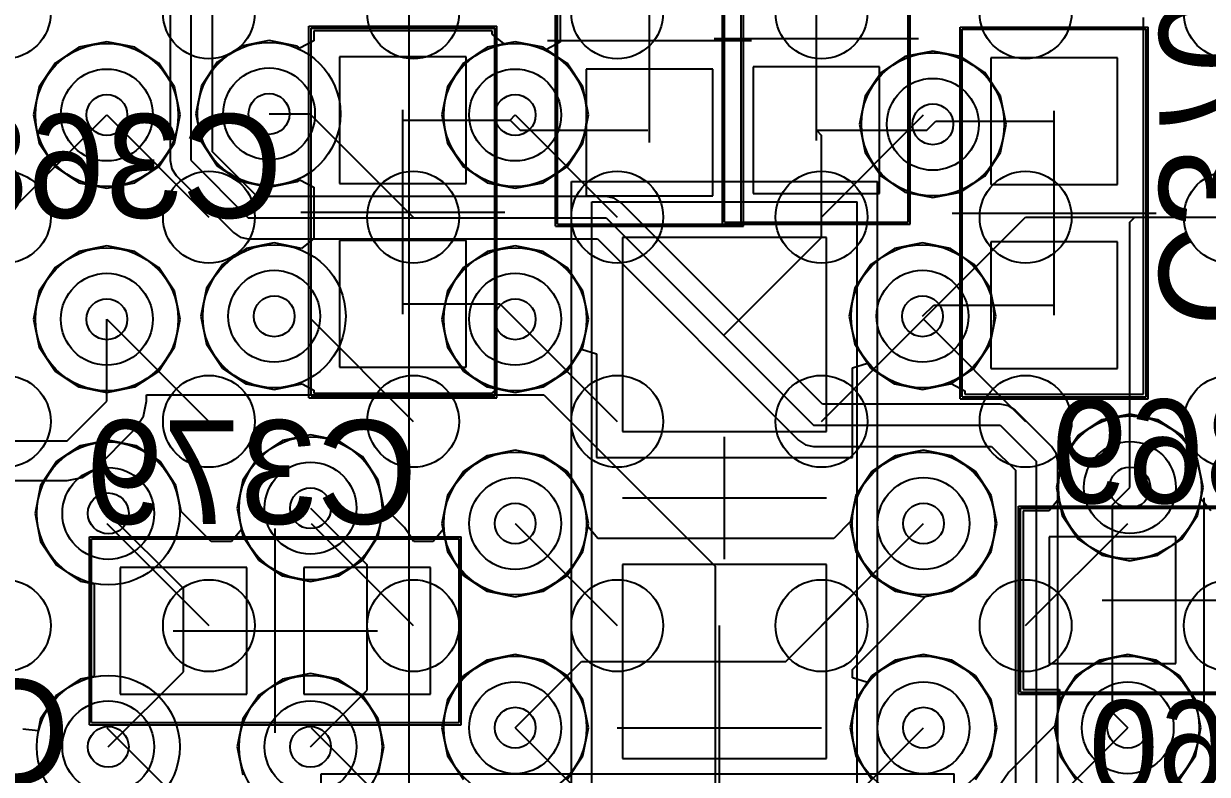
# Model space of a CAD drawing. Extents: x 28 to 300, y 18 to 330.
# Drawn here: x 167.06 to 172.86, y 113.2 to 116.87 of the extents above; entities that cross this region are included whole.
import ezdxf

# ---------------------------------------------------------------- set-up
doc = ezdxf.new("R2010")
doc.units = 0
for name, color, linetype in [('BOTTOMLAYER', 5, 'CONTINUOUS'), ('BOTTOMOVERLAY', 54, 'CONTINUOUS'), ('BOTTOMPASTE', 16, 'CONTINUOUS'), ('BOTTOMSOLDER', 6, 'CONTINUOUS'), ('DRILLDRAWING', 1, 'CONTINUOUS'), ('INTERNALPLANE1', 76, 'CONTINUOUS'), ('INTERNALPLANE6', 136, 'CONTINUOUS'), ('MECHANICAL14', 56, 'CONTINUOUS'), ('MECHANICAL15', 56, 'CONTINUOUS'), ('MECHANICAL16', 56, 'CONTINUOUS'), ('MIDLAYER1', 16, 'CONTINUOUS'), ('MIDLAYER3', 90, 'CONTINUOUS'), ('MULTILAYER', 9, 'CONTINUOUS'), ('TOPLAYER', 1, 'CONTINUOUS'), ('TOPPASTE', 8, 'CONTINUOUS'), ('TOPSOLDER', 216, 'CONTINUOUS'), ('VIAHOLELAYER', 16, 'CONTINUOUS')]:
    doc.layers.add(name, color=color, linetype=linetype)

msp = doc.modelspace()

# ---------------------------------------------------------------- linework, layer by layer
at = {"layer": 'BOTTOMLAYER'}
for p, q in [((169.6922, 117.1219), (169.6922, 116.8022)), ((172.5486, 116.8308), (172.5486, 116.9015)), ((169.3588, 116.8362), (168.4848, 116.8362)), ((168.4848, 116.8362), (168.4848, 116.7875)), ((169.3588, 116.8207), (169.3588, 116.8362)), ((169.4177, 116.7723), (169.3588, 116.8207)), ((172.5486, 115.9568), (172.5486, 116.8308)), ((172.5486, 116.8308), (172.5486, 116.8308)), ((167.4718, 116.7831), (167.3345, 116.7558)), ((167.6091, 116.7558), (167.4718, 116.7831)), ((168.1289, 116.761), (168.0124, 116.6832)), ((168.2662, 116.7883), (168.1289, 116.761)), ((168.4035, 116.761), (168.2662, 116.7883)), ((168.4176, 116.7516), (168.4035, 116.761)), ((168.4848, 116.7875), (168.4176, 116.7516)), ((169.4718, 116.7831), (169.4177, 116.7723)), ((169.6091, 116.7558), (169.4718, 116.7831)), ((169.6922, 116.7811), (169.625, 116.7452)), ((169.6922, 116.8022), (169.6922, 116.8022)), ((169.6922, 116.8022), (169.6922, 116.7811)), ((167.3345, 116.7558), (167.218, 116.678)), ((167.7256, 116.678), (167.6091, 116.7558)), ((169.2318, 116.7092), (168.6118, 116.7092)), ((168.6118, 116.7092), (168.6118, 116.0892)), ((169.2318, 116.0892), (169.2318, 116.7092)), ((169.625, 116.7452), (169.6091, 116.7558)), ((172.4216, 116.7038), (171.8016, 116.7038)), ((171.8016, 116.7038), (171.8016, 116.0838)), ((172.4216, 116.0838), (172.4216, 116.7038)), ((167.218, 116.678), (167.1402, 116.5615)), ((167.8034, 116.5615), (167.7256, 116.678)), ((168.0124, 116.6832), (167.9346, 116.5667)), ((170.4392, 116.6492), (169.8192, 116.6492)), ((169.8192, 116.6492), (169.8192, 116.0292)), ((170.4392, 116.0292), (170.4392, 116.6492)), ((171.2568, 116.6592), (170.6368, 116.6592)), ((170.6368, 116.6592), (170.6368, 116.0392)), ((171.2568, 116.0392), (171.2568, 116.6592)), ((167.1402, 116.5615), (167.1129, 116.4242)), ((167.8307, 116.4242), (167.8034, 116.5615)), ((167.9346, 116.5667), (167.9073, 116.4294)), ((167.1129, 116.4242), (167.1402, 116.2869)), ((167.8034, 116.2869), (167.8307, 116.4242)), ((167.9073, 116.4294), (167.9346, 116.2921)), ((169.4468, 116.3992), (169.4718, 116.4242)), ((168.9218, 116.3992), (169.4468, 116.3992)), ((169.4468, 116.3992), (169.4968, 116.3492)), ((171.488, 116.3492), (171.5174, 116.3786)), ((171.5174, 116.3786), (171.5326, 116.3938)), ((171.5326, 116.3938), (172.1116, 116.3938)), ((169.4968, 116.3492), (170.1218, 116.3492)), ((170.9468, 116.3492), (170.9718, 116.3242)), ((170.9468, 116.3492), (171.488, 116.3492)), ((170.9718, 115.8242), (170.9718, 116.3242)), ((167.1402, 116.2869), (167.218, 116.1704)), ((167.7256, 116.1704), (167.8034, 116.2869)), ((167.9346, 116.2921), (168.0124, 116.1756)), ((167.218, 116.1704), (167.3345, 116.0926)), ((167.6091, 116.0926), (167.7256, 116.1704)), ((168.0124, 116.1756), (168.1289, 116.0978)), ((167.3345, 116.0926), (167.4718, 116.0653)), ((167.4718, 116.0653), (167.6091, 116.0926)), ((168.1289, 116.0978), (168.2662, 116.0705)), ((168.2662, 116.0705), (168.4035, 116.0978)), ((168.4035, 116.0978), (168.4176, 116.1072)), ((168.4176, 116.1072), (168.4848, 116.0713)), ((168.4848, 116.0713), (168.4848, 115.9901)), ((168.6118, 116.0892), (169.2318, 116.0892)), ((171.8016, 116.0838), (172.4216, 116.0838)), ((169.8192, 116.0292), (170.4392, 116.0292)), ((170.6368, 116.0392), (171.2568, 116.0392)), ((168.4848, 115.9901), (168.4848, 115.9901)), ((168.4848, 115.9901), (168.4848, 115.9901)), ((168.4848, 115.9901), (168.4848, 115.9622)), ((168.4848, 115.9622), (168.4848, 115.9362)), ((172.5486, 115.9308), (172.5486, 115.9568)), ((172.5486, 115.9568), (172.5486, 115.9568)), ((168.4848, 115.9362), (168.4848, 115.9362)), ((168.4848, 115.9362), (168.4848, 115.9362)), ((168.4848, 115.9362), (168.4848, 115.9362)), ((168.4848, 115.9362), (168.4848, 115.9362)), ((168.4848, 115.9362), (168.4848, 115.9362)), ((168.4848, 115.9362), (168.4848, 115.8193)), ((172.5486, 115.0568), (172.5486, 115.9308)), ((172.5486, 115.9308), (172.5486, 115.9308)), ((172.5486, 115.9308), (172.5486, 115.9308)), ((172.5486, 115.9308), (172.5486, 115.9308)), ((167.4718, 115.7831), (167.3345, 115.7558)), ((167.6091, 115.7558), (167.4718, 115.7831)), ((168.2916, 115.7977), (168.1543, 115.7704)), ((168.4259, 115.771), (168.2916, 115.7977)), ((168.4848, 115.8193), (168.4259, 115.771)), ((169.2318, 115.8092), (168.6118, 115.8092)), ((168.6118, 115.8092), (168.6118, 115.1892)), ((169.2318, 115.1892), (169.2318, 115.8092)), ((170.9968, 115.8242), (169.9968, 115.8242)), ((169.9968, 115.8242), (169.9968, 114.8742)), ((170.4968, 115.3492), (170.9718, 115.8242)), ((170.9968, 114.8742), (170.9968, 115.8242)), ((172.4216, 115.8038), (171.8016, 115.8038)), ((171.8016, 115.8038), (171.8016, 115.1838)), ((172.4216, 115.1838), (172.4216, 115.8038)), ((167.3345, 115.7558), (167.218, 115.678)), ((167.7256, 115.678), (167.6091, 115.7558)), ((168.1543, 115.7704), (168.0378, 115.6926)), ((167.218, 115.678), (167.1402, 115.5615)), ((167.8034, 115.5615), (167.7256, 115.678)), ((168.0378, 115.6926), (167.96, 115.5761)), ((167.1402, 115.5615), (167.1129, 115.4242)), ((167.8307, 115.4242), (167.8034, 115.5615)), ((167.96, 115.5761), (167.9327, 115.4388)), ((168.9218, 115.4992), (169.3968, 115.4992)), ((169.3968, 115.4992), (169.4718, 115.4242)), ((171.4666, 115.4388), (171.5216, 115.4938)), ((171.5216, 115.4938), (172.1116, 115.4938)), ((167.9327, 115.4388), (167.96, 115.3015)), ((167.1129, 115.4242), (167.1402, 115.2869)), ((167.8034, 115.2869), (167.8307, 115.4242)), ((167.1402, 115.2869), (167.218, 115.1704)), ((167.7256, 115.1704), (167.8034, 115.2869)), ((167.96, 115.3015), (168.0378, 115.185)), ((169.7256, 115.1704), (169.7969, 115.2771)), ((169.7969, 115.2771), (169.8698, 115.255)), ((169.8698, 115.255), (169.8698, 114.7472)), ((171.1238, 115.187), (171.1967, 115.2091)), ((171.1967, 115.2091), (171.2128, 115.185)), ((167.218, 115.1704), (167.3345, 115.0926)), ((167.6091, 115.0926), (167.7256, 115.1704)), ((168.0378, 115.185), (168.1543, 115.1072)), ((168.6118, 115.1892), (169.2318, 115.1892)), ((169.6091, 115.0926), (169.7256, 115.1704)), ((171.1238, 114.7472), (171.1238, 115.187)), ((171.2128, 115.185), (171.3293, 115.1072)), ((171.8016, 115.1838), (172.4216, 115.1838)), ((167.3345, 115.0926), (167.4718, 115.0653)), ((167.4718, 115.0653), (167.6091, 115.0926)), ((168.1543, 115.1072), (168.2916, 115.0799)), ((168.2916, 115.0799), (168.4289, 115.1072)), ((168.4289, 115.1072), (168.4848, 115.0774)), ((168.4848, 115.0774), (168.4848, 115.0622)), ((169.3588, 115.0622), (169.3839, 115.0828)), ((169.3839, 115.0828), (169.4718, 115.0653)), ((169.4718, 115.0653), (169.6091, 115.0926)), ((171.3293, 115.1072), (171.4666, 115.0799)), ((171.4666, 115.0799), (171.6039, 115.1072)), ((171.6039, 115.1072), (171.6074, 115.1095)), ((171.6074, 115.1095), (171.6746, 115.0736)), ((168.4848, 115.0622), (169.3588, 115.0622)), ((169.3588, 115.0622), (169.3588, 115.0622)), ((171.6746, 115.0736), (171.6746, 115.0568)), ((171.6746, 115.0568), (172.5486, 115.0568)), ((172.3453, 114.9322), (172.2288, 114.8544)), ((172.4826, 114.9595), (172.3453, 114.9322)), ((172.6199, 114.9322), (172.4826, 114.9595)), ((172.7364, 114.8544), (172.6199, 114.9322)), ((168.4694, 114.8579), (168.3321, 114.8306)), ((168.6067, 114.8306), (168.4694, 114.8579)), ((169.9968, 114.8742), (170.9968, 114.8742)), ((172.2288, 114.8544), (172.151, 114.7379)), ((172.8142, 114.7379), (172.7364, 114.8544)), ((167.3415, 114.8052), (167.225, 114.7274)), ((167.4788, 114.8325), (167.3415, 114.8052)), ((167.6161, 114.8052), (167.4788, 114.8325)), ((167.7326, 114.7274), (167.6161, 114.8052)), ((168.3321, 114.8306), (168.2156, 114.7528)), ((168.7232, 114.7528), (168.6067, 114.8306)), ((168.2156, 114.7528), (168.1378, 114.6363)), ((168.801, 114.6363), (168.7232, 114.7528)), ((169.3345, 114.7558), (169.218, 114.678)), ((169.4718, 114.7831), (169.3345, 114.7558)), ((169.6091, 114.7558), (169.4718, 114.7831)), ((169.7256, 114.678), (169.6091, 114.7558)), ((169.8698, 114.7472), (171.1238, 114.7472)), ((171.3345, 114.7558), (171.218, 114.678)), ((171.4718, 114.7831), (171.3345, 114.7558)), ((171.6091, 114.7558), (171.4718, 114.7831)), ((171.7256, 114.678), (171.6091, 114.7558)), ((172.151, 114.7379), (172.1237, 114.6006)), ((172.8415, 114.6006), (172.8142, 114.7379)), ((167.225, 114.7274), (167.1472, 114.6109)), ((167.8104, 114.6109), (167.7326, 114.7274)), ((169.218, 114.678), (169.1402, 114.5615)), ((169.8034, 114.5615), (169.7256, 114.678)), ((171.218, 114.678), (171.1402, 114.5615)), ((171.8034, 114.5615), (171.7256, 114.678)), ((168.1378, 114.6363), (168.1105, 114.499)), ((168.8265, 114.5082), (168.801, 114.6363)), ((167.1472, 114.6109), (167.1199, 114.4736)), ((167.8359, 114.4828), (167.8104, 114.6109)), ((169.1402, 114.5615), (169.1129, 114.4242)), ((169.8307, 114.4242), (169.8034, 114.5615)), ((171.1402, 114.5615), (171.1147, 114.4334)), ((171.8307, 114.4242), (171.8034, 114.5615)), ((172.1237, 114.6006), (172.1347, 114.5451)), ((172.3968, 114.5148), (172.4826, 114.6006)), ((172.8305, 114.5451), (172.8415, 114.6006)), ((168.1105, 114.499), (168.1312, 114.3951)), ((168.4694, 114.499), (168.7468, 114.2216)), ((168.9299, 114.4047), (168.8265, 114.5082)), ((172.1347, 114.5451), (172.0864, 114.4862)), ((172.3968, 114.0492), (172.3968, 114.5148)), ((172.8788, 114.4862), (172.8305, 114.5451)), ((167.1199, 114.4736), (167.1472, 114.3363)), ((167.4788, 114.4736), (167.8468, 114.1056)), ((167.9824, 114.3362), (167.8359, 114.4828)), ((172.0864, 114.4862), (171.9598, 114.4862)), ((171.9598, 114.4862), (171.9598, 113.6122)), ((168.1312, 114.3951), (168.0828, 114.3362)), ((168.9573, 114.3638), (168.9299, 114.4047)), ((169.1187, 114.3951), (169.0704, 114.3362)), ((169.1129, 114.4242), (169.1187, 114.3951)), ((169.8279, 114.4101), (169.8307, 114.4242)), ((169.8762, 114.3512), (169.8279, 114.4101)), ((170.7968, 113.7492), (171.4718, 114.4242)), ((171.1147, 114.4334), (171.0325, 114.3512)), ((171.8034, 114.2869), (171.8307, 114.4242)), ((167.1472, 114.3363), (167.225, 114.2198)), ((168.0828, 114.3362), (167.9824, 114.3362)), ((168.9757, 114.3362), (168.9573, 114.3638)), ((169.0704, 114.3362), (168.9757, 114.3362)), ((171.0325, 114.3512), (169.8762, 114.3512)), ((172.0868, 114.3592), (172.0868, 113.7392)), ((172.7068, 114.3592), (172.0868, 114.3592)), ((172.7068, 113.7392), (172.7068, 114.3592)), ((171.7256, 114.1704), (171.8034, 114.2869)), ((167.225, 114.2198), (167.3415, 114.142)), ((168.1568, 114.2092), (167.5368, 114.2092)), ((167.5368, 114.2092), (167.5368, 113.5892)), ((168.1568, 113.5892), (168.1568, 114.2092)), ((169.0568, 114.2092), (168.4368, 114.2092)), ((168.4368, 114.2092), (168.4368, 113.5892)), ((168.7468, 113.8992), (168.7468, 114.2216)), ((169.0568, 113.5892), (169.0568, 114.2092)), ((170.9968, 114.2242), (169.9968, 114.2242)), ((169.9968, 114.2242), (169.9968, 113.2742)), ((170.9968, 113.2742), (170.9968, 114.2242)), ((171.6091, 114.0926), (171.7256, 114.1704)), ((167.3415, 114.142), (167.4098, 114.1284)), ((167.4098, 114.1284), (167.4098, 113.6758)), ((167.8468, 113.8992), (167.8468, 114.1056)), ((171.481, 114.0671), (171.6091, 114.0926)), ((171.1238, 113.71), (171.481, 114.0671)), ((172.3968, 113.4992), (172.3968, 114.0492)), ((167.8468, 113.6986), (167.8468, 113.8992)), ((168.7468, 113.608), (168.7468, 113.8992)), ((169.4718, 113.4242), (169.7968, 113.7492)), ((169.7968, 113.7492), (170.4968, 113.7492)), ((170.4968, 113.7492), (170.7968, 113.7492)), ((171.3345, 113.7558), (171.218, 113.678)), ((171.4718, 113.7831), (171.3345, 113.7558)), ((171.6091, 113.7558), (171.4718, 113.7831)), ((171.7256, 113.678), (171.6091, 113.7558)), ((167.4788, 113.3306), (167.8468, 113.6986)), ((171.1238, 113.6682), (171.1238, 113.71)), ((172.0868, 113.7392), (172.7068, 113.7392)), ((167.3415, 113.6622), (167.225, 113.5844)), ((167.4098, 113.6758), (167.3415, 113.6622)), ((171.1967, 113.6461), (171.1238, 113.6682)), ((171.218, 113.678), (171.1967, 113.6461)), ((171.8034, 113.5615), (171.7256, 113.678)), ((167.225, 113.5844), (167.1472, 113.4679)), ((167.5368, 113.5892), (168.1568, 113.5892)), ((168.4368, 113.5892), (169.0568, 113.5892)), ((168.4694, 113.3306), (168.7468, 113.608)), ((171.9598, 113.6122), (172.1378, 113.6122)), ((172.1378, 113.6122), (172.1378, 113.5495)), ((171.8307, 113.4242), (171.8034, 113.5615)), ((172.1378, 113.5495), (172.1147, 113.4334)), ((167.1472, 113.4679), (167.1356, 113.4093)), ((172.3968, 113.4992), (172.4718, 113.4242)), ((167.1356, 113.4093), (167.0597, 113.4168)), ((171.8034, 113.2869), (171.8307, 113.4242)), ((172.1147, 113.4334), (171.8887, 113.2073)), ((172.0718, 113.0242), (172.4718, 113.4242)), ((171.7256, 113.1704), (171.8034, 113.2869)), ((169.9968, 113.2742), (170.9968, 113.2742)), ((171.8887, 113.2073), (171.8325, 113.1233))]:
    msp.add_line(p, q, dxfattribs=at)
for centre in [(167.4718, 116.4242), (168.2662, 116.4294), (169.4718, 116.4242), (171.5174, 116.3786), (168.2916, 115.4388), (171.4666, 115.4388), (167.4718, 115.4242), (169.4718, 115.4242), (172.4826, 114.6006), (167.4788, 114.4736), (168.4694, 114.499), (169.4718, 114.4242), (171.4718, 114.4242), (169.4718, 113.4242), (171.4718, 113.4242), (172.4718, 113.4242), (167.4788, 113.3306), (168.4694, 113.3306)]:
    msp.add_circle(centre, 0.225, dxfattribs=at)
at = {"layer": 'BOTTOMOVERLAY'}
msp.add_line((169.9968, 114.5492), (170.9968, 114.5492), dxfattribs=at)
at = {"layer": 'BOTTOMPASTE'}
for p, q in [((169.2318, 116.7092), (168.6118, 116.7092)), ((168.6118, 116.7092), (168.6118, 116.0892)), ((169.2318, 116.0892), (169.2318, 116.7092)), ((172.4216, 116.7038), (171.8016, 116.7038)), ((171.8016, 116.7038), (171.8016, 116.0838)), ((172.4216, 116.0838), (172.4216, 116.7038)), ((170.4392, 116.6492), (169.8192, 116.6492)), ((169.8192, 116.6492), (169.8192, 116.0292)), ((170.4392, 116.0292), (170.4392, 116.6492)), ((171.2568, 116.6592), (170.6368, 116.6592)), ((170.6368, 116.6592), (170.6368, 116.0392)), ((171.2568, 116.0392), (171.2568, 116.6592)), ((168.6118, 116.0892), (169.2318, 116.0892)), ((171.8016, 116.0838), (172.4216, 116.0838)), ((169.8192, 116.0292), (170.4392, 116.0292)), ((170.6368, 116.0392), (171.2568, 116.0392)), ((169.2318, 115.8092), (168.6118, 115.8092)), ((168.6118, 115.8092), (168.6118, 115.1892)), ((169.2318, 115.1892), (169.2318, 115.8092)), ((170.9968, 115.8242), (169.9968, 115.8242)), ((169.9968, 115.8242), (169.9968, 114.8742)), ((170.9968, 114.8742), (170.9968, 115.8242)), ((172.4216, 115.8038), (171.8016, 115.8038)), ((171.8016, 115.8038), (171.8016, 115.1838)), ((172.4216, 115.1838), (172.4216, 115.8038)), ((168.6118, 115.1892), (169.2318, 115.1892)), ((171.8016, 115.1838), (172.4216, 115.1838)), ((169.9968, 114.8742), (170.9968, 114.8742)), ((172.0868, 114.3592), (172.0868, 113.7392)), ((172.7068, 114.3592), (172.0868, 114.3592)), ((172.7068, 113.7392), (172.7068, 114.3592)), ((168.1568, 114.2092), (167.5368, 114.2092)), ((167.5368, 114.2092), (167.5368, 113.5892)), ((168.1568, 113.5892), (168.1568, 114.2092)), ((169.0568, 114.2092), (168.4368, 114.2092)), ((168.4368, 114.2092), (168.4368, 113.5892)), ((169.0568, 113.5892), (169.0568, 114.2092)), ((170.9968, 114.2242), (169.9968, 114.2242)), ((169.9968, 114.2242), (169.9968, 113.2742)), ((170.9968, 113.2742), (170.9968, 114.2242)), ((172.0868, 113.7392), (172.7068, 113.7392)), ((167.5368, 113.5892), (168.1568, 113.5892)), ((168.4368, 113.5892), (169.0568, 113.5892)), ((169.9968, 113.2742), (170.9968, 113.2742))]:
    msp.add_line(p, q, dxfattribs=at)
at = {"layer": 'BOTTOMSOLDER'}
for p, q in [((169.2318, 116.7092), (168.6118, 116.7092)), ((168.6118, 116.7092), (168.6118, 116.0892)), ((169.2318, 116.0892), (169.2318, 116.7092)), ((172.4216, 116.7038), (171.8016, 116.7038)), ((171.8016, 116.7038), (171.8016, 116.0838)), ((172.4216, 116.0838), (172.4216, 116.7038)), ((170.4392, 116.6492), (169.8192, 116.6492)), ((169.8192, 116.6492), (169.8192, 116.0292)), ((170.4392, 116.0292), (170.4392, 116.6492)), ((171.2568, 116.6592), (170.6368, 116.6592)), ((170.6368, 116.6592), (170.6368, 116.0392)), ((171.2568, 116.0392), (171.2568, 116.6592)), ((168.6118, 116.0892), (169.2318, 116.0892)), ((171.8016, 116.0838), (172.4216, 116.0838)), ((169.8192, 116.0292), (170.4392, 116.0292)), ((170.6368, 116.0392), (171.2568, 116.0392)), ((169.2318, 115.8092), (168.6118, 115.8092)), ((168.6118, 115.8092), (168.6118, 115.1892)), ((169.2318, 115.1892), (169.2318, 115.8092)), ((170.9968, 115.8242), (169.9968, 115.8242)), ((169.9968, 115.8242), (169.9968, 114.8742)), ((170.9968, 114.8742), (170.9968, 115.8242)), ((172.4216, 115.8038), (171.8016, 115.8038)), ((171.8016, 115.8038), (171.8016, 115.1838)), ((172.4216, 115.1838), (172.4216, 115.8038)), ((168.6118, 115.1892), (169.2318, 115.1892)), ((171.8016, 115.1838), (172.4216, 115.1838)), ((169.9968, 114.8742), (170.9968, 114.8742)), ((172.0868, 114.3592), (172.0868, 113.7392)), ((172.7068, 114.3592), (172.0868, 114.3592)), ((172.7068, 113.7392), (172.7068, 114.3592)), ((168.1568, 114.2092), (167.5368, 114.2092)), ((167.5368, 114.2092), (167.5368, 113.5892)), ((168.1568, 113.5892), (168.1568, 114.2092)), ((169.0568, 114.2092), (168.4368, 114.2092)), ((168.4368, 114.2092), (168.4368, 113.5892)), ((169.0568, 113.5892), (169.0568, 114.2092)), ((170.9968, 114.2242), (169.9968, 114.2242)), ((169.9968, 114.2242), (169.9968, 113.2742)), ((170.9968, 113.2742), (170.9968, 114.2242)), ((172.0868, 113.7392), (172.7068, 113.7392)), ((167.5368, 113.5892), (168.1568, 113.5892)), ((168.4368, 113.5892), (169.0568, 113.5892)), ((169.9968, 113.2742), (170.9968, 113.2742))]:
    msp.add_line(p, q, dxfattribs=at)
at = {"layer": 'DRILLDRAWING'}
for centre in [(168.2662, 116.4294), (167.4718, 116.4242), (169.4718, 116.4242), (171.5174, 116.3786), (167.4718, 115.4242), (168.2916, 115.4388), (169.4718, 115.4242), (171.4666, 115.4388), (172.4826, 114.6006), (167.4788, 114.4736), (168.4694, 114.499), (169.4718, 114.4242), (171.4718, 114.4242), (169.4718, 113.4242), (171.4718, 113.4242), (172.4718, 113.4242), (167.4788, 113.3306), (168.4694, 113.3306)]:
    msp.add_circle(centre, 0.1, dxfattribs=at)
at = {"layer": 'INTERNALPLANE1'}
for p, q in [((167.8852, 116.4548), (167.8852, 118.7662)), ((167.7816, 117.674), (167.7816, 116.4548)), ((167.8852, 116.2008), (167.8852, 117.674)), ((167.9888, 116.2437), (167.9888, 117.674)), ((167.7816, 116.4548), (167.7816, 116.2008)), ((168.2075, 116.025), (167.9888, 116.2437)), ((167.7816, 116.2008), (167.7816, 116.2008)), ((167.7816, 116.2008), (167.7895, 116.1612)), ((167.8852, 116.2008), (168.1646, 115.9214)), ((167.7895, 116.1612), (167.8119, 116.1276)), ((167.8119, 116.1276), (168.0913, 115.8482)), ((169.9172, 116.025), (168.2075, 116.025)), ((169.9568, 116.0171), (169.9172, 116.025)), ((169.9172, 116.025), (169.9172, 116.025)), ((169.9904, 115.9947), (169.9568, 116.0171)), ((170.9761, 115.009), (169.9904, 115.9947)), ((168.1646, 115.9214), (169.9172, 115.9214)), ((169.9172, 115.9214), (170.9332, 114.9054)), ((168.0913, 115.8482), (168.0913, 115.8482)), ((168.0913, 115.8482), (168.125, 115.8257)), ((168.125, 115.8257), (168.1646, 115.8178)), ((168.1646, 115.8178), (169.8743, 115.8178)), ((169.8743, 115.8178), (170.8599, 114.8322)), ((171.8476, 115.009), (170.9761, 115.009)), ((171.8872, 115.0011), (171.8476, 115.009)), ((171.8476, 115.009), (171.8476, 115.009)), ((171.9208, 114.9787), (171.8872, 115.0011)), ((172.0986, 114.8009), (171.9208, 114.9787)), ((170.9332, 114.9054), (171.8476, 114.9054)), ((171.8476, 114.9054), (172.0254, 114.7276)), ((170.8599, 114.8322), (170.8599, 114.8322)), ((170.8599, 114.8322), (170.8936, 114.8097)), ((170.8936, 114.8097), (170.9332, 114.8018)), ((170.9332, 114.8018), (171.8047, 114.8018)), ((171.8047, 114.8018), (171.9218, 114.6847)), ((172.1211, 114.7672), (172.0986, 114.8009)), ((172.129, 114.7276), (172.1211, 114.7672)), ((171.9218, 114.6847), (171.9218, 112.8734)), ((172.0254, 112.8734), (172.0254, 114.7276)), ((172.129, 112.9163), (172.129, 114.7276)), ((172.129, 114.7276), (172.129, 114.7276))]:
    msp.add_line(p, q, dxfattribs=at)
for centre in [(167.4718, 116.4242), (168.2662, 116.4294), (167.4718, 115.4242), (168.2916, 115.4388), (169.4718, 115.4242), (171.4666, 115.4388), (172.4826, 114.6006), (168.4694, 114.499), (167.4788, 114.4736), (169.4718, 114.4242), (171.4718, 114.4242), (169.4718, 113.4242), (171.4718, 113.4242), (172.4718, 113.4242), (167.4788, 113.3306), (168.4694, 113.3306)]:
    msp.add_circle(centre, 0.35, dxfattribs=at)
at = {"layer": 'INTERNALPLANE6'}
for centre in [(167.4718, 116.4242), (169.4718, 116.4242), (171.5174, 116.3786), (167.4718, 115.4242), (167.4788, 114.4736), (167.4788, 113.3306)]:
    msp.add_circle(centre, 0.35, dxfattribs=at)
at = {"layer": 'MECHANICAL14'}
for p, q in [((169.6792, 115.8892), (169.6792, 117.6892)), ((170.4968, 115.8992), (170.4968, 117.6992)), ((170.5792, 115.8892), (170.5792, 117.6892)), ((171.3968, 115.8992), (171.3968, 117.6992)), ((168.4718, 116.8492), (169.3718, 116.8492)), ((168.4718, 115.0492), (168.4718, 116.8492)), ((169.3718, 115.0492), (169.3718, 116.8492)), ((171.6616, 116.8438), (172.5616, 116.8438)), ((171.6616, 115.0438), (171.6616, 116.8438)), ((172.5616, 115.0438), (172.5616, 116.8438)), ((169.8468, 115.9992), (171.1468, 115.9992)), ((169.8468, 113.0992), (169.8468, 115.9992)), ((171.1468, 113.0992), (171.1468, 115.9992)), ((169.6792, 115.8892), (170.5792, 115.8892)), ((170.4968, 115.8992), (171.3968, 115.8992)), ((168.4718, 115.0492), (169.3718, 115.0492)), ((171.6616, 115.0438), (172.5616, 115.0438)), ((171.9468, 113.5992), (171.9468, 114.4992)), ((171.9468, 114.4992), (173.7468, 114.4992)), ((167.3968, 114.3492), (169.1968, 114.3492)), ((167.3968, 113.4492), (167.3968, 114.3492)), ((169.1968, 113.4492), (169.1968, 114.3492)), ((171.9468, 113.5992), (173.7468, 113.5992)), ((167.3968, 113.4492), (169.1968, 113.4492))]:
    msp.add_line(p, q, dxfattribs=at)
at = {"layer": 'MECHANICAL15'}
for p, q in [((170.4718, 112.9242), (170.4718, 113.9242)), ((169.9718, 113.4242), (170.9718, 113.4242))]:
    msp.add_line(p, q, dxfattribs=at)
at = {"layer": 'MECHANICAL16'}
for p, q in [((169.6692, 115.8792), (169.6692, 117.6992)), ((170.4868, 115.8892), (170.4868, 117.7092)), ((170.5892, 115.8792), (170.5892, 117.6992)), ((171.4068, 115.8892), (171.4068, 117.7092)), ((170.1292, 116.2892), (170.1292, 117.2892)), ((170.9468, 116.2992), (170.9468, 117.2992)), ((168.4618, 116.8592), (169.3818, 116.8592)), ((168.4618, 115.0392), (168.4618, 116.8592)), ((169.3818, 115.0392), (169.3818, 116.8592)), ((171.6516, 116.8538), (172.5716, 116.8538)), ((171.6516, 115.0338), (171.6516, 116.8538)), ((172.5716, 115.0338), (172.5716, 116.8538)), ((169.6292, 116.7892), (170.6292, 116.7892)), ((170.4468, 116.7992), (171.4468, 116.7992)), ((168.9218, 115.4492), (168.9218, 116.4492)), ((172.1116, 115.4438), (172.1116, 116.4438)), ((169.7468, 116.0992), (171.2468, 116.0992)), ((169.7468, 112.9992), (169.7468, 116.0992)), ((171.2468, 112.9992), (171.2468, 116.0992)), ((168.4218, 115.9492), (169.4218, 115.9492)), ((170.4868, 115.8892), (171.4068, 115.8892)), ((171.6116, 115.9438), (172.6116, 115.9438)), ((169.6692, 115.8792), (170.5892, 115.8792)), ((168.4618, 115.0392), (169.3818, 115.0392)), ((171.6516, 115.0338), (172.5716, 115.0338)), ((170.4968, 114.2492), (170.4968, 114.8492)), ((170.1968, 114.5492), (170.7968, 114.5492)), ((171.9368, 113.5892), (171.9368, 114.5092)), ((171.9368, 114.5092), (173.7568, 114.5092)), ((172.8468, 113.5492), (172.8468, 114.5492)), ((168.2968, 113.3992), (168.2968, 114.3992)), ((167.3868, 114.3592), (169.2068, 114.3592)), ((167.3868, 113.4392), (167.3868, 114.3592)), ((169.2068, 113.4392), (169.2068, 114.3592)), ((172.3468, 114.0492), (173.3468, 114.0492)), ((167.7968, 113.8992), (168.7968, 113.8992)), ((171.9368, 113.5892), (173.7568, 113.5892)), ((167.3868, 113.4392), (169.2068, 113.4392)), ((168.5218, 111.6992), (168.5218, 113.1992)), ((168.5218, 113.1992), (171.6218, 113.1992)), ((171.6218, 111.6992), (171.6218, 113.1992))]:
    msp.add_line(p, q, dxfattribs=at)
at = {"layer": 'MIDLAYER1'}
for p, q in [((168.952, 111.282), (168.952, 117.2139)), ((169.4718, 116.7831), (169.3345, 116.7558)), ((169.6091, 116.7558), (169.4718, 116.7831)), ((169.3345, 116.7558), (169.218, 116.678)), ((169.7256, 116.678), (169.6091, 116.7558)), ((171.3801, 116.7102), (171.2636, 116.6324)), ((171.5174, 116.7375), (171.3801, 116.7102)), ((171.6547, 116.7102), (171.5174, 116.7375)), ((171.7712, 116.6324), (171.6547, 116.7102)), ((169.218, 116.678), (169.1402, 116.5615)), ((169.8034, 116.5615), (169.7256, 116.678)), ((171.2636, 116.6324), (171.1858, 116.5159)), ((171.849, 116.5159), (171.7712, 116.6324)), ((169.1402, 116.5615), (169.1129, 116.4242)), ((169.8307, 116.4242), (169.8034, 116.5615)), ((171.1858, 116.5159), (171.1585, 116.3786)), ((171.8763, 116.3786), (171.849, 116.5159)), ((169.1129, 116.4242), (169.1402, 116.2869)), ((169.8034, 116.2869), (169.8307, 116.4242)), ((171.1585, 116.3786), (171.1858, 116.2413)), ((171.849, 116.2413), (171.8763, 116.3786)), ((169.1402, 116.2869), (169.218, 116.1704)), ((169.7256, 116.1704), (169.8034, 116.2869)), ((171.1858, 116.2413), (171.2636, 116.1248)), ((171.7712, 116.1248), (171.849, 116.2413)), ((169.218, 116.1704), (169.3345, 116.0926)), ((169.6091, 116.0926), (169.7256, 116.1704)), ((171.2636, 116.1248), (171.3801, 116.047)), ((171.6547, 116.047), (171.7712, 116.1248)), ((169.3345, 116.0926), (169.4718, 116.0653)), ((169.4718, 116.0653), (169.6091, 116.0926)), ((171.3801, 116.047), (171.5174, 116.0197)), ((171.5174, 116.0197), (171.6547, 116.047)), ((169.4718, 115.7831), (169.3345, 115.7558)), ((169.6091, 115.7558), (169.4718, 115.7831)), ((171.4666, 115.7977), (171.3293, 115.7704)), ((171.6039, 115.7704), (171.4666, 115.7977)), ((169.3345, 115.7558), (169.218, 115.678)), ((169.7256, 115.678), (169.6091, 115.7558)), ((171.3293, 115.7704), (171.2128, 115.6926)), ((171.7204, 115.6926), (171.6039, 115.7704)), ((169.218, 115.678), (169.1402, 115.5615)), ((169.8034, 115.5615), (169.7256, 115.678)), ((171.2128, 115.6926), (171.135, 115.5761)), ((171.7982, 115.5761), (171.7204, 115.6926)), ((169.1402, 115.5615), (169.1129, 115.4242)), ((169.8307, 115.4242), (169.8034, 115.5615)), ((171.135, 115.5761), (171.1077, 115.4388)), ((171.8255, 115.4388), (171.7982, 115.5761)), ((171.1077, 115.4388), (171.135, 115.3015)), ((171.7982, 115.3015), (171.8255, 115.4388)), ((169.1129, 115.4242), (169.1402, 115.2869)), ((169.8034, 115.2869), (169.8307, 115.4242)), ((169.1402, 115.2869), (169.218, 115.1704)), ((169.7256, 115.1704), (169.8034, 115.2869)), ((171.135, 115.3015), (171.2128, 115.185)), ((171.7204, 115.185), (171.7982, 115.3015)), ((169.218, 115.1704), (169.3345, 115.0926)), ((169.6091, 115.0926), (169.7256, 115.1704)), ((171.2128, 115.185), (171.3293, 115.1072)), ((171.6039, 115.1072), (171.7204, 115.185)), ((169.3345, 115.0926), (169.4718, 115.0653)), ((169.4718, 115.0653), (169.6091, 115.0926)), ((171.3293, 115.1072), (171.4666, 115.0799)), ((171.4666, 115.0799), (171.6039, 115.1072)), ((172.3453, 114.9322), (172.2288, 114.8544)), ((172.4826, 114.9595), (172.3453, 114.9322)), ((172.6199, 114.9322), (172.4826, 114.9595)), ((172.7364, 114.8544), (172.6199, 114.9322)), ((172.2288, 114.8544), (172.151, 114.7379)), ((172.8142, 114.7379), (172.7364, 114.8544)), ((169.3345, 114.7558), (169.218, 114.678)), ((169.4718, 114.7831), (169.3345, 114.7558)), ((169.6091, 114.7558), (169.4718, 114.7831)), ((169.7256, 114.678), (169.6091, 114.7558)), ((171.3345, 114.7558), (171.218, 114.678)), ((171.4718, 114.7831), (171.3345, 114.7558)), ((171.6091, 114.7558), (171.4718, 114.7831)), ((171.7256, 114.678), (171.6091, 114.7558)), ((172.151, 114.7379), (172.1237, 114.6006)), ((172.8415, 114.6006), (172.8142, 114.7379)), ((169.218, 114.678), (169.1402, 114.5615)), ((169.8034, 114.5615), (169.7256, 114.678)), ((171.218, 114.678), (171.1402, 114.5615)), ((171.8034, 114.5615), (171.7256, 114.678)), ((169.1402, 114.5615), (169.1129, 114.4242)), ((169.8307, 114.4242), (169.8034, 114.5615)), ((171.1402, 114.5615), (171.1129, 114.4242)), ((171.8307, 114.4242), (171.8034, 114.5615)), ((172.1237, 114.6006), (172.151, 114.4633)), ((172.8142, 114.4633), (172.8415, 114.6006)), ((172.151, 114.4633), (172.2288, 114.3468)), ((172.7364, 114.3468), (172.8142, 114.4633)), ((169.1129, 114.4242), (169.1402, 114.2869)), ((169.8034, 114.2869), (169.8307, 114.4242)), ((171.1129, 114.4242), (171.1402, 114.2869)), ((171.8034, 114.2869), (171.8307, 114.4242)), ((172.2288, 114.3468), (172.3453, 114.269)), ((172.6199, 114.269), (172.7364, 114.3468)), ((169.1402, 114.2869), (169.218, 114.1704)), ((169.7256, 114.1704), (169.8034, 114.2869)), ((171.1402, 114.2869), (171.218, 114.1704)), ((171.7256, 114.1704), (171.8034, 114.2869)), ((172.3453, 114.269), (172.4826, 114.2417)), ((172.4826, 114.2417), (172.6199, 114.269)), ((169.218, 114.1704), (169.3345, 114.0926)), ((169.6091, 114.0926), (169.7256, 114.1704)), ((171.218, 114.1704), (171.3345, 114.0926)), ((171.6091, 114.0926), (171.7256, 114.1704)), ((169.3345, 114.0926), (169.4718, 114.0653)), ((169.4718, 114.0653), (169.6091, 114.0926)), ((171.3345, 114.0926), (171.4718, 114.0653)), ((171.4718, 114.0653), (171.6091, 114.0926)), ((169.3345, 113.7558), (169.218, 113.678)), ((169.4718, 113.7831), (169.3345, 113.7558)), ((169.6091, 113.7558), (169.4718, 113.7831)), ((169.7256, 113.678), (169.6091, 113.7558)), ((171.3345, 113.7558), (171.218, 113.678)), ((171.4718, 113.7831), (171.3345, 113.7558)), ((171.6091, 113.7558), (171.4718, 113.7831)), ((171.7256, 113.678), (171.6091, 113.7558)), ((172.3345, 113.7558), (172.218, 113.678)), ((172.4718, 113.7831), (172.3345, 113.7558)), ((172.6091, 113.7558), (172.4718, 113.7831)), ((172.7256, 113.678), (172.6091, 113.7558)), ((169.218, 113.678), (169.1402, 113.5615)), ((169.8034, 113.5615), (169.7256, 113.678)), ((171.218, 113.678), (171.1402, 113.5615)), ((171.8034, 113.5615), (171.7256, 113.678)), ((172.218, 113.678), (172.1402, 113.5615)), ((172.8034, 113.5615), (172.7256, 113.678)), ((169.1402, 113.5615), (169.1129, 113.4242)), ((169.8307, 113.4242), (169.8034, 113.5615)), ((171.1402, 113.5615), (171.1129, 113.4242)), ((171.8307, 113.4242), (171.8034, 113.5615)), ((172.1402, 113.5615), (172.1129, 113.4242)), ((172.8307, 113.4242), (172.8034, 113.5615)), ((169.1129, 113.4242), (169.1402, 113.2869)), ((169.8034, 113.2869), (169.8307, 113.4242)), ((171.1129, 113.4242), (171.1402, 113.2869)), ((171.8034, 113.2869), (171.8307, 113.4242)), ((172.1129, 113.4242), (172.1402, 113.2869)), ((172.8034, 113.2869), (172.8307, 113.4242)), ((169.1402, 113.2869), (169.218, 113.1704)), ((169.7256, 113.1704), (169.8034, 113.2869)), ((171.1402, 113.2869), (171.218, 113.1704)), ((171.7256, 113.1704), (171.8034, 113.2869)), ((172.1402, 113.2869), (172.218, 113.1704)), ((172.7256, 113.1704), (172.8034, 113.2869))]:
    msp.add_line(p, q, dxfattribs=at)
for centre in [(167.4718, 116.4242), (168.2662, 116.4294), (169.4718, 116.4242), (171.5174, 116.3786), (168.2916, 115.4388), (171.4666, 115.4388), (167.4718, 115.4242), (169.4718, 115.4242), (172.4826, 114.6006), (167.4788, 114.4736), (168.4694, 114.499), (169.4718, 114.4242), (171.4718, 114.4242), (169.4718, 113.4242), (171.4718, 113.4242), (172.4718, 113.4242), (167.4788, 113.3306), (168.4694, 113.3306)]:
    msp.add_circle(centre, 0.225, dxfattribs=at)
at = {"layer": 'MIDLAYER3'}
for p, q in [((167.0278, 115.9803), (167.4718, 116.4242)), ((167.4718, 115.0234), (167.4718, 115.4242)), ((167.2766, 114.8282), (167.4718, 115.0234)), ((167.6512, 114.949), (167.666, 115.0234)), ((167.666, 115.0234), (167.666, 115.0536)), ((167.666, 115.0536), (169.6124, 115.0536)), ((167.666, 115.0234), (167.666, 115.0234)), ((169.6124, 115.0536), (170.4506, 114.2154)), ((167.6091, 114.886), (167.6512, 114.949)), ((167.414, 114.6908), (167.6091, 114.886)), ((168.4694, 114.8579), (168.3321, 114.8306)), ((168.6067, 114.8306), (168.4694, 114.8579)), ((162.601, 114.8282), (167.2766, 114.8282)), ((168.3321, 114.8306), (168.2156, 114.7528)), ((168.7232, 114.7528), (168.6067, 114.8306)), ((168.2156, 114.7528), (168.1378, 114.6363)), ((168.801, 114.6363), (168.7232, 114.7528)), ((169.3345, 114.7558), (169.218, 114.678)), ((169.4718, 114.7831), (169.3345, 114.7558)), ((169.6091, 114.7558), (169.4718, 114.7831)), ((169.7256, 114.678), (169.6091, 114.7558)), ((167.3509, 114.6487), (167.414, 114.6908)), ((169.218, 114.678), (169.1402, 114.5615)), ((169.8034, 114.5615), (169.7256, 114.678)), ((165.8247, 114.634), (167.2766, 114.634)), ((167.2766, 114.634), (167.3509, 114.6487)), ((168.1378, 114.6363), (168.1105, 114.499)), ((168.8283, 114.499), (168.801, 114.6363)), ((169.1402, 114.5615), (169.1129, 114.4242)), ((169.8307, 114.4242), (169.8034, 114.5615)), ((168.1105, 114.499), (168.1378, 114.3617)), ((168.801, 114.3617), (168.8283, 114.499)), ((169.1129, 114.4242), (169.1402, 114.2869)), ((169.8034, 114.2869), (169.8307, 114.4242)), ((168.1378, 114.3617), (168.2156, 114.2452)), ((168.7232, 114.2452), (168.801, 114.3617)), ((169.1402, 114.2869), (169.218, 114.1704)), ((169.7256, 114.1704), (169.8034, 114.2869)), ((168.2156, 114.2452), (168.3321, 114.1674)), ((168.6067, 114.1674), (168.7232, 114.2452)), ((170.4506, 114.2154), (170.4506, 113.6566)), ((168.3321, 114.1674), (168.4694, 114.1401)), ((168.4694, 114.1401), (168.6067, 114.1674)), ((169.218, 114.1704), (169.3345, 114.0926)), ((169.6091, 114.0926), (169.7256, 114.1704)), ((169.3345, 114.0926), (169.4718, 114.0653)), ((169.4718, 114.0653), (169.6091, 114.0926)), ((169.3345, 113.7558), (169.218, 113.678)), ((169.4718, 113.7831), (169.3345, 113.7558)), ((169.6091, 113.7558), (169.4718, 113.7831)), ((169.7256, 113.678), (169.6091, 113.7558)), ((168.4694, 113.6895), (168.3321, 113.6622)), ((168.6067, 113.6622), (168.4694, 113.6895)), ((168.3321, 113.6622), (168.2156, 113.5844)), ((168.7232, 113.5844), (168.6067, 113.6622)), ((169.218, 113.678), (169.1402, 113.5615)), ((169.8034, 113.5615), (169.7256, 113.678)), ((170.4506, 113.6566), (170.4506, 112.7676)), ((168.2156, 113.5844), (168.1378, 113.4679)), ((168.801, 113.4679), (168.7232, 113.5844)), ((169.1402, 113.5615), (169.1129, 113.4242)), ((169.8307, 113.4242), (169.8034, 113.5615)), ((168.1378, 113.4679), (168.1105, 113.3306)), ((168.8283, 113.3306), (168.801, 113.4679)), ((169.1129, 113.4242), (169.1402, 113.2869)), ((169.8034, 113.2869), (169.8307, 113.4242)), ((168.1105, 113.3306), (168.1378, 113.1933)), ((168.801, 113.1933), (168.8283, 113.3306)), ((169.1402, 113.2869), (169.218, 113.1704)), ((169.7256, 113.1704), (169.8034, 113.2869))]:
    msp.add_line(p, q, dxfattribs=at)
for centre in [(167.4718, 116.4242), (168.2662, 116.4294), (169.4718, 116.4242), (171.5174, 116.3786), (168.2916, 115.4388), (171.4666, 115.4388), (167.4718, 115.4242), (169.4718, 115.4242), (172.4826, 114.6006), (167.4788, 114.4736), (168.4694, 114.499), (169.4718, 114.4242), (171.4718, 114.4242), (169.4718, 113.4242), (171.4718, 113.4242), (172.4718, 113.4242), (167.4788, 113.3306), (168.4694, 113.3306)]:
    msp.add_circle(centre, 0.225, dxfattribs=at)
at = {"layer": 'MULTILAYER'}
for centre in [(167.4718, 116.4242), (168.2662, 116.4294), (169.4718, 116.4242), (171.5174, 116.3786), (168.2916, 115.4388), (171.4666, 115.4388), (167.4718, 115.4242), (169.4718, 115.4242), (172.4826, 114.6006), (167.4788, 114.4736), (168.4694, 114.499), (169.4718, 114.4242), (171.4718, 114.4242), (169.4718, 113.4242), (171.4718, 113.4242), (172.4718, 113.4242), (167.4788, 113.3306), (168.4694, 113.3306)]:
    msp.add_circle(centre, 0.225, dxfattribs=at)
at = {"layer": 'TOPLAYER'}
for p, q in [((167.4718, 116.4242), (167.4718, 116.4242)), ((167.4718, 116.4242), (167.9718, 115.9242)), ((168.2662, 116.4294), (168.4666, 116.4294)), ((168.4666, 116.4294), (168.9718, 115.9242)), ((169.4718, 116.4242), (169.4718, 116.4242)), ((169.4718, 116.4242), (169.9718, 115.9242)), ((170.9718, 115.9242), (171.4718, 116.4242)), ((168.9718, 115.9242), (168.9718, 115.9242)), ((171.4765, 115.4289), (171.9718, 115.9242)), ((171.9718, 115.9242), (172.5066, 115.9242)), ((172.4826, 115.9002), (172.5066, 115.9242)), ((172.4826, 114.6006), (172.4826, 115.9002)), ((172.5066, 115.9242), (172.9718, 115.9242)), ((171.4718, 115.4242), (171.4765, 115.4289)), ((167.4718, 115.4242), (167.9718, 114.9242)), ((168.4718, 115.4242), (168.4718, 115.4242)), ((168.4718, 115.4242), (168.9718, 114.9242)), ((169.4718, 115.4242), (169.9718, 114.9242)), ((170.9718, 114.9242), (171.4718, 115.4242)), ((171.4718, 115.4242), (171.9718, 114.9242)), ((167.9718, 114.9242), (167.9718, 114.9242)), ((169.9718, 114.9242), (169.9718, 114.9242)), ((171.9718, 114.9242), (171.9718, 114.9242)), ((167.4718, 114.4242), (167.4718, 114.4242)), ((167.4718, 114.4242), (167.9718, 113.9242)), ((168.4718, 114.4242), (168.9718, 113.9242)), ((169.4718, 114.4242), (169.4718, 114.4242)), ((169.4718, 114.4242), (169.9718, 113.9242)), ((170.9718, 113.9242), (171.4718, 114.4242)), ((171.9718, 113.9242), (172.4718, 114.4242)), ((168.9718, 113.9242), (168.9718, 113.9242)), ((167.4718, 113.4242), (167.5221, 113.3739)), ((168.4718, 113.4242), (168.5174, 113.3786)), ((169.4718, 113.4242), (169.9718, 112.9242)), ((170.9718, 112.9242), (171.4718, 113.4242)), ((171.9718, 112.9242), (172.4718, 113.4242)), ((167.5221, 113.3739), (167.9718, 112.9242)), ((168.5174, 113.3786), (168.9718, 112.9242))]:
    msp.add_line(p, q, dxfattribs=at)
for centre in [(166.9718, 116.9242), (167.9718, 116.9242), (168.9718, 116.9242), (169.9718, 116.9242), (170.9718, 116.9242), (171.9718, 116.9242), (172.9718, 116.9242), (167.4718, 116.4242), (168.2662, 116.4294), (169.4718, 116.4242), (171.5174, 116.3786), (166.9718, 115.9242), (167.9718, 115.9242), (168.9718, 115.9242), (169.9718, 115.9242), (170.9718, 115.9242), (171.9718, 115.9242), (172.9718, 115.9242), (168.2916, 115.4388), (171.4666, 115.4388), (167.4718, 115.4242), (169.4718, 115.4242), (166.9718, 114.9242), (167.9718, 114.9242), (168.9718, 114.9242), (169.9718, 114.9242), (170.9718, 114.9242), (171.9718, 114.9242), (172.9718, 114.9242), (172.4826, 114.6006), (167.4788, 114.4736), (168.4694, 114.499), (169.4718, 114.4242), (171.4718, 114.4242), (166.9718, 113.9242), (167.9718, 113.9242), (168.9718, 113.9242), (169.9718, 113.9242), (170.9718, 113.9242), (171.9718, 113.9242), (172.9718, 113.9242), (169.4718, 113.4242), (171.4718, 113.4242), (172.4718, 113.4242), (167.4788, 113.3306), (168.4694, 113.3306)]:
    msp.add_circle(centre, 0.225, dxfattribs=at)
at = {"layer": 'TOPPASTE'}
for centre in [(166.9718, 116.9242), (167.9718, 116.9242), (168.9718, 116.9242), (169.9718, 116.9242), (170.9718, 116.9242), (171.9718, 116.9242), (172.9718, 116.9242), (166.9718, 115.9242), (167.9718, 115.9242), (168.9718, 115.9242), (169.9718, 115.9242), (170.9718, 115.9242), (171.9718, 115.9242), (172.9718, 115.9242), (166.9718, 114.9242), (167.9718, 114.9242), (168.9718, 114.9242), (169.9718, 114.9242), (170.9718, 114.9242), (171.9718, 114.9242), (172.9718, 114.9242), (166.9718, 113.9242), (167.9718, 113.9242), (168.9718, 113.9242), (169.9718, 113.9242), (170.9718, 113.9242), (171.9718, 113.9242), (172.9718, 113.9242)]:
    msp.add_circle(centre, 0.225, dxfattribs=at)
at = {"layer": 'TOPSOLDER'}
for centre in [(166.9718, 116.9242), (167.9718, 116.9242), (168.9718, 116.9242), (169.9718, 116.9242), (170.9718, 116.9242), (171.9718, 116.9242), (172.9718, 116.9242), (166.9718, 115.9242), (167.9718, 115.9242), (168.9718, 115.9242), (169.9718, 115.9242), (170.9718, 115.9242), (171.9718, 115.9242), (172.9718, 115.9242), (166.9718, 114.9242), (167.9718, 114.9242), (168.9718, 114.9242), (169.9718, 114.9242), (170.9718, 114.9242), (171.9718, 114.9242), (172.9718, 114.9242), (166.9718, 113.9242), (167.9718, 113.9242), (168.9718, 113.9242), (169.9718, 113.9242), (170.9718, 113.9242), (171.9718, 113.9242), (172.9718, 113.9242)]:
    msp.add_circle(centre, 0.225, dxfattribs=at)
at = {"layer": 'VIAHOLELAYER'}
for centre in [(168.2662, 116.4294), (167.4718, 116.4242), (169.4718, 116.4242), (171.5174, 116.3786), (167.4718, 115.4242), (168.2916, 115.4388), (169.4718, 115.4242), (171.4666, 115.4388), (172.4826, 114.6006), (167.4788, 114.4736), (168.4694, 114.499), (169.4718, 114.4242), (171.4718, 114.4242), (169.4718, 113.4242), (171.4718, 113.4242), (172.4718, 113.4242), (167.4788, 113.3306), (168.4694, 113.3306)]:
    msp.add_circle(centre, 0.1, dxfattribs=at)

# ---------------------------------------------------------------- texts
at = {"layer": 'BOTTOMOVERLAY', "text_generation_flag": 2}
for s, rotation, p in [('C370', 270, (172.626, 115.3871)), ('C368', 360, (168.3334, 115.9205)), ('C322', 360, (167.292, 113.1519))]:
    msp.add_text(s, height=0.508, rotation=rotation, dxfattribs=at).set_placement(p)
for s, height, p in [('C369', 0.508, (173.7182, 114.5235)), ('C379', 0.508, (168.9938, 114.4219)), ('C360', 0.4572, (173.7436, 113.1011))]:
    msp.add_text(s, height=height, dxfattribs=at).set_placement(p)

doc.saveas('drawing.dxf')
